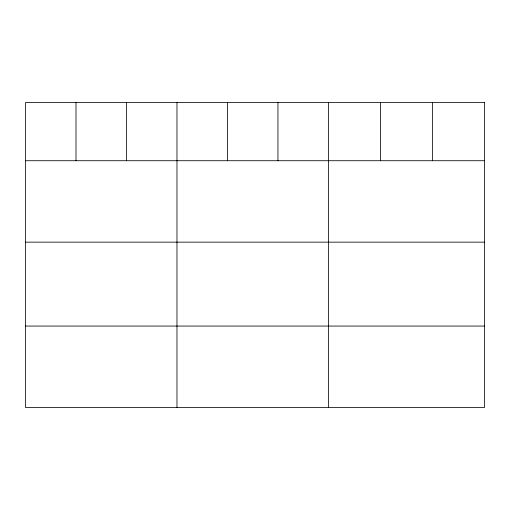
<?xml version="1.0" encoding="UTF-8"?>
<svg xmlns="http://www.w3.org/2000/svg" width="510" height="510" viewBox="0 0 510 510"><rect width="100%" height="100%" fill="white"/><g stroke="black" fill="none" stroke-linecap="round" stroke-linejoin="round"><path stroke-width="0.76" d="M25.5 160.72L484.5 160.72M25.5 242.154L484.5 242.154M25.5 326.056L484.5 326.056M432.48 102.51L432.48 160.72M380.46 102.51L380.46 160.72M328.44 102.51L328.44 407.49M277.95 102.51L277.95 160.72M227.46 102.51L227.46 160.72M176.97 102.51L176.97 407.49M126.48 102.51L126.48 160.72M75.99 102.51L75.99 160.72M484.5 102.51L25.5 102.51L25.5 407.49L484.5 407.49L484.5 102.51"/></g></svg>
